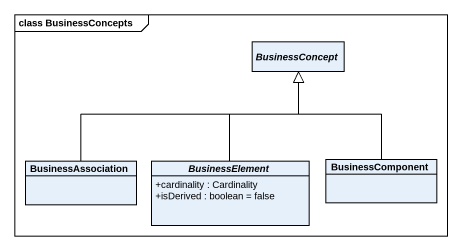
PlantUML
@startuml
mainframe class BusinessConcepts
hide circle
hide empty members
skinparam classAttributeIconSize 0
abstract class BusinessConcept
class BusinessAssociation
abstract class BusinessElement {
  +cardinality : Cardinality
  +isDerived : boolean = false
}
class BusinessComponent
BusinessAssociation -right-|> BusinessConcept
BusinessElement -up-|> BusinessConcept
BusinessComponent -up-|> BusinessConcept
@enduml
